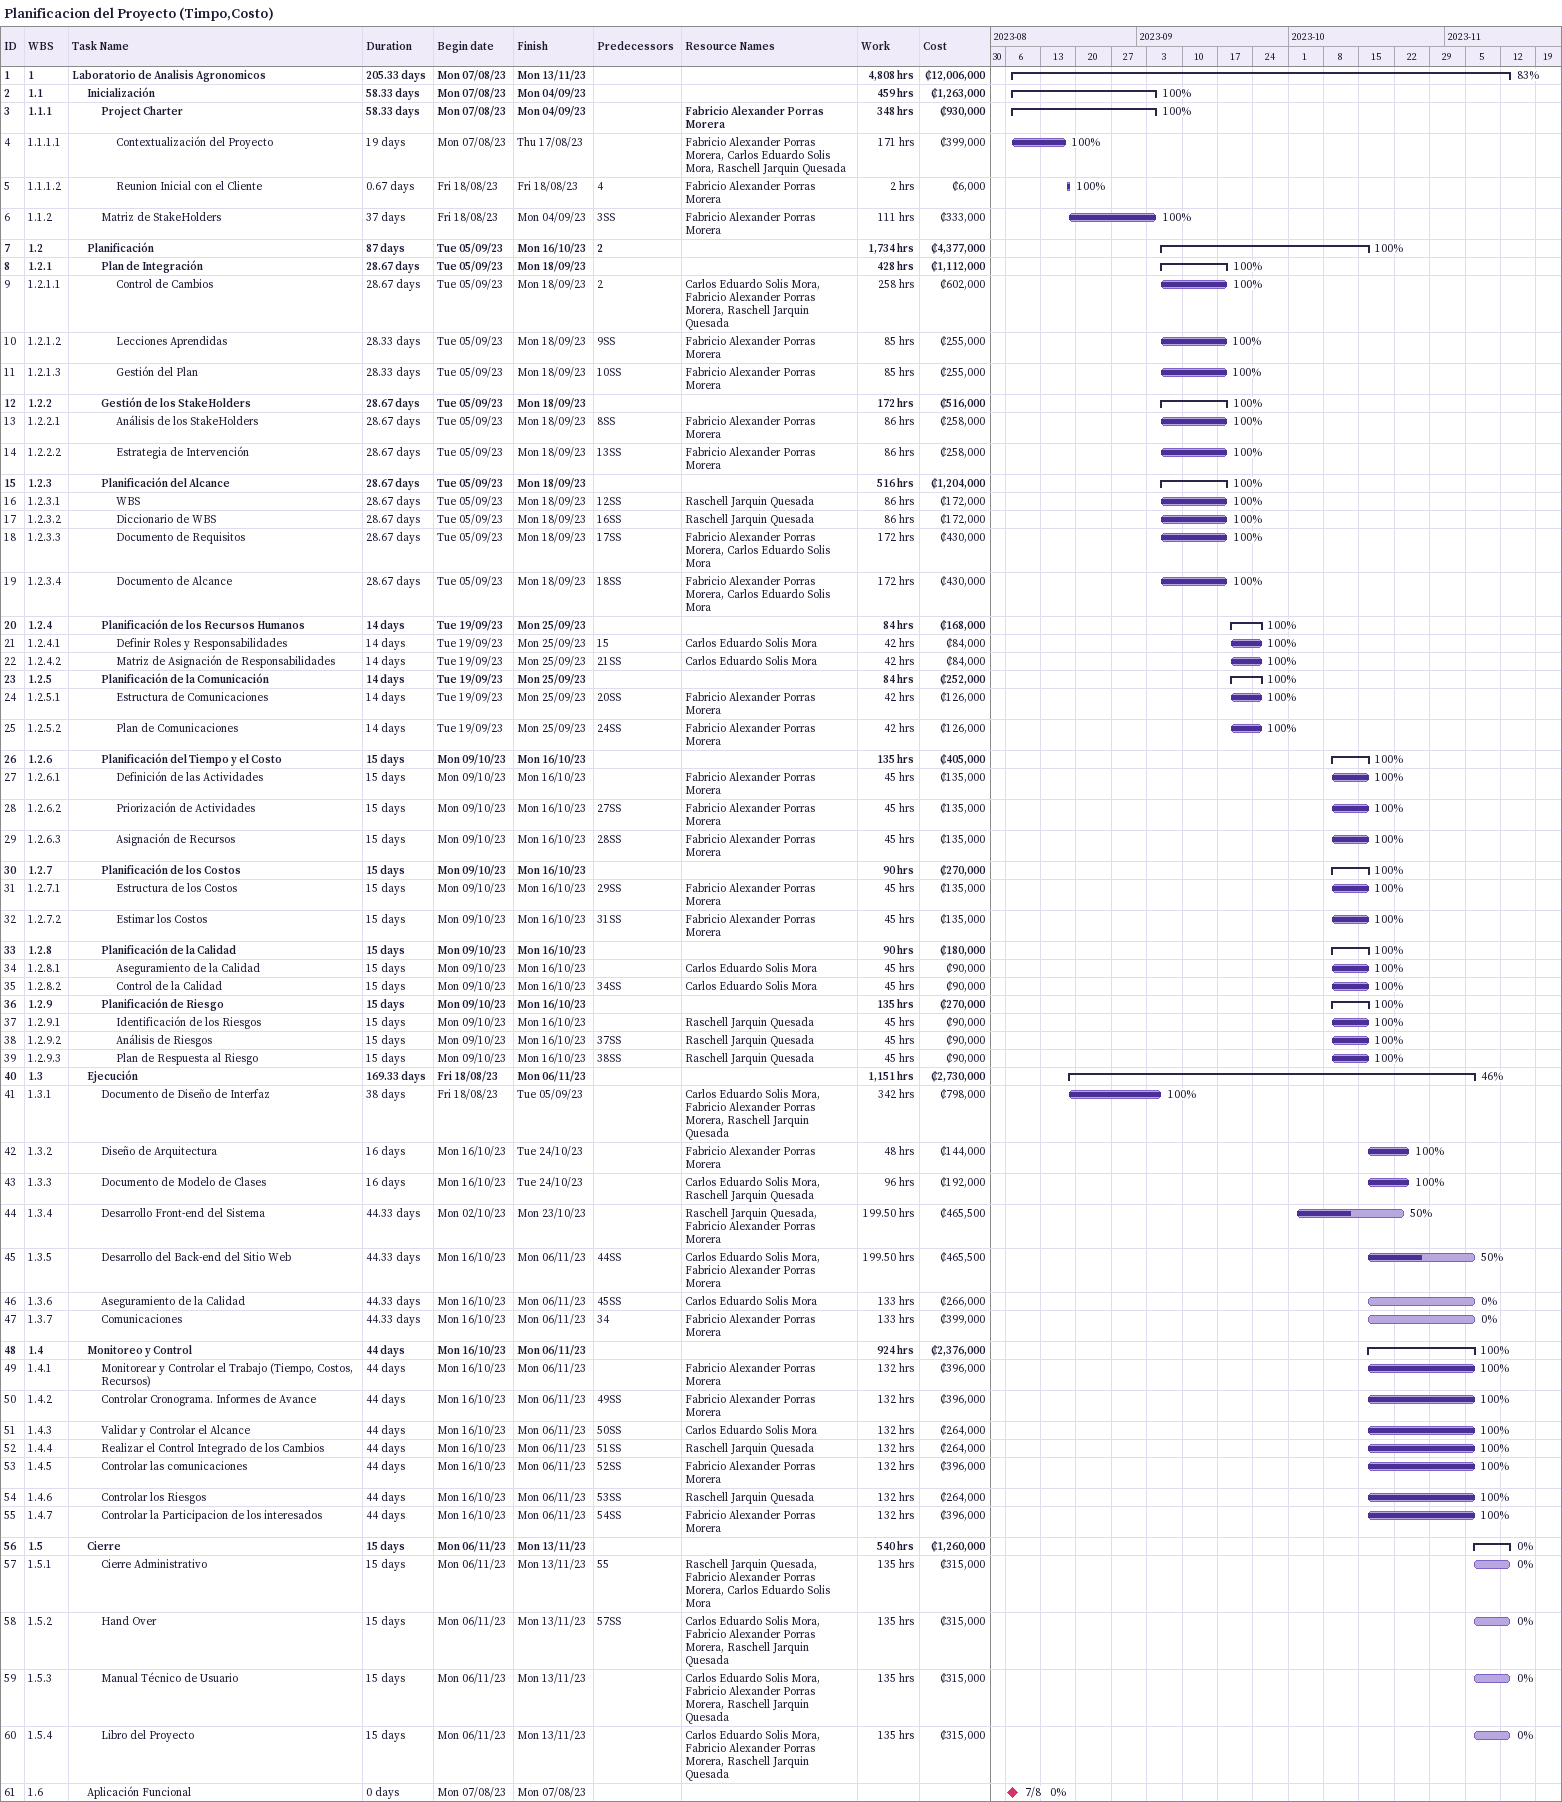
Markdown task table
Planificacion del Proyecto (Timpo,Costo)

| ID | WBS | Task | Duration | Start | Finish | Predecessors | Resources | % complete | Work (h) | Cost (₡) |
|---|---|---|---|---|---|---|---|---|---|---|
| 1 | 1 | **Laboratorio de Analisis Agronomicos** | 205.33d | 2023-08-07 | 2023-11-13 |  |  | 83 | 4808 | 12006000 |
| 2 | 1.1 | **Inicialización** | 58.33d | 2023-08-07 | 2023-09-04 |  |  | 100 | 459 | 1263000 |
| 3 | 1.1.1 | **Project Charter** | 58.33d | 2023-08-07 | 2023-09-04 |  | Fabricio Alexander Porras Morera | 100 | 348 | 930000 |
| 4 | 1.1.1.1 | Contextualización del Proyecto | 19d | 2023-08-07 | 2023-08-17 |  | Fabricio Alexander Porras Morera, Carlos Eduardo Solis Mora, Raschell Jarquin Quesada | 100 | 171 | 399000 |
| 5 | 1.1.1.2 | Reunion Inicial con el Cliente | 0.67d | 2023-08-18 | 2023-08-18 | 4 | Fabricio Alexander Porras Morera | 100 | 2 | 6000 |
| 6 | 1.1.2 | Matriz de StakeHolders | 37d | 2023-08-18 | 2023-09-04 | 3SS | Fabricio Alexander Porras Morera | 100 | 111 | 333000 |
| 7 | 1.2 | **Planificación** | 87d | 2023-09-05 | 2023-10-16 | 2 |  | 100 | 1734 | 4377000 |
| 8 | 1.2.1 | **Plan de Integración** | 28.67d | 2023-09-05 | 2023-09-18 |  |  | 100 | 428 | 1112000 |
| 9 | 1.2.1.1 | Control de Cambios | 28.67d | 2023-09-05 | 2023-09-18 | 2 | Carlos Eduardo Solis Mora, Fabricio Alexander Porras Morera, Raschell Jarquin Quesada | 100 | 258 | 602000 |
| 10 | 1.2.1.2 | Lecciones Aprendidas | 28.33d | 2023-09-05 | 2023-09-18 | 9SS | Fabricio Alexander Porras Morera | 100 | 85 | 255000 |
| 11 | 1.2.1.3 | Gestión del Plan | 28.33d | 2023-09-05 | 2023-09-18 | 10SS | Fabricio Alexander Porras Morera | 100 | 85 | 255000 |
| 12 | 1.2.2 | **Gestión de los StakeHolders** | 28.67d | 2023-09-05 | 2023-09-18 |  |  | 100 | 172 | 516000 |
| 13 | 1.2.2.1 | Análisis de los StakeHolders | 28.67d | 2023-09-05 | 2023-09-18 | 8SS | Fabricio Alexander Porras Morera | 100 | 86 | 258000 |
| 14 | 1.2.2.2 | Estrategia de Intervención | 28.67d | 2023-09-05 | 2023-09-18 | 13SS | Fabricio Alexander Porras Morera | 100 | 86 | 258000 |
| 15 | 1.2.3 | **Planificación del Alcance** | 28.67d | 2023-09-05 | 2023-09-18 |  |  | 100 | 516 | 1204000 |
| 16 | 1.2.3.1 | WBS | 28.67d | 2023-09-05 | 2023-09-18 | 12SS | Raschell Jarquin Quesada | 100 | 86 | 172000 |
| 17 | 1.2.3.2 | Diccionario de WBS | 28.67d | 2023-09-05 | 2023-09-18 | 16SS | Raschell Jarquin Quesada | 100 | 86 | 172000 |
| 18 | 1.2.3.3 | Documento de Requisitos | 28.67d | 2023-09-05 | 2023-09-18 | 17SS | Fabricio Alexander Porras Morera, Carlos Eduardo Solis Mora | 100 | 172 | 430000 |
| 19 | 1.2.3.4 | Documento de Alcance | 28.67d | 2023-09-05 | 2023-09-18 | 18SS | Fabricio Alexander Porras Morera, Carlos Eduardo Solis Mora | 100 | 172 | 430000 |
| 20 | 1.2.4 | **Planificación de los Recursos Humanos** | 14d | 2023-09-19 | 2023-09-25 |  |  | 100 | 84 | 168000 |
| 21 | 1.2.4.1 | Definir Roles y Responsabilidades | 14d | 2023-09-19 | 2023-09-25 | 15 | Carlos Eduardo Solis Mora | 100 | 42 | 84000 |
| 22 | 1.2.4.2 | Matriz de Asignación de Responsabilidades | 14d | 2023-09-19 | 2023-09-25 | 21SS | Carlos Eduardo Solis Mora | 100 | 42 | 84000 |
| 23 | 1.2.5 | **Planificación de la Comunicación** | 14d | 2023-09-19 | 2023-09-25 |  |  | 100 | 84 | 252000 |
| 24 | 1.2.5.1 | Estructura de Comunicaciones | 14d | 2023-09-19 | 2023-09-25 | 20SS | Fabricio Alexander Porras Morera | 100 | 42 | 126000 |
| 25 | 1.2.5.2 | Plan de Comunicaciones | 14d | 2023-09-19 | 2023-09-25 | 24SS | Fabricio Alexander Porras Morera | 100 | 42 | 126000 |
| 26 | 1.2.6 | **Planificación del Tiempo y el Costo** | 15d | 2023-10-09 | 2023-10-16 |  |  | 100 | 135 | 405000 |
| 27 | 1.2.6.1 | Definición de las Actividades | 15d | 2023-10-09 | 2023-10-16 |  | Fabricio Alexander Porras Morera | 100 | 45 | 135000 |
| 28 | 1.2.6.2 | Priorización de Actividades | 15d | 2023-10-09 | 2023-10-16 | 27SS | Fabricio Alexander Porras Morera | 100 | 45 | 135000 |
| 29 | 1.2.6.3 | Asignación de Recursos | 15d | 2023-10-09 | 2023-10-16 | 28SS | Fabricio Alexander Porras Morera | 100 | 45 | 135000 |
| 30 | 1.2.7 | **Planificación de los Costos** | 15d | 2023-10-09 | 2023-10-16 |  |  | 100 | 90 | 270000 |
| 31 | 1.2.7.1 | Estructura de los Costos | 15d | 2023-10-09 | 2023-10-16 | 29SS | Fabricio Alexander Porras Morera | 100 | 45 | 135000 |
| 32 | 1.2.7.2 | Estimar los Costos | 15d | 2023-10-09 | 2023-10-16 | 31SS | Fabricio Alexander Porras Morera | 100 | 45 | 135000 |
| 33 | 1.2.8 | **Planificación de la Calidad** | 15d | 2023-10-09 | 2023-10-16 |  |  | 100 | 90 | 180000 |
| 34 | 1.2.8.1 | Aseguramiento de la Calidad | 15d | 2023-10-09 | 2023-10-16 |  | Carlos Eduardo Solis Mora | 100 | 45 | 90000 |
| 35 | 1.2.8.2 | Control de la Calidad | 15d | 2023-10-09 | 2023-10-16 | 34SS | Carlos Eduardo Solis Mora | 100 | 45 | 90000 |
| 36 | 1.2.9 | **Planificación de Riesgo** | 15d | 2023-10-09 | 2023-10-16 |  |  | 100 | 135 | 270000 |
| 37 | 1.2.9.1 | Identificación de los Riesgos | 15d | 2023-10-09 | 2023-10-16 |  | Raschell Jarquin Quesada | 100 | 45 | 90000 |
| 38 | 1.2.9.2 | Análisis de Riesgos | 15d | 2023-10-09 | 2023-10-16 | 37SS | Raschell Jarquin Quesada | 100 | 45 | 90000 |
| 39 | 1.2.9.3 | Plan de Respuesta al Riesgo | 15d | 2023-10-09 | 2023-10-16 | 38SS | Raschell Jarquin Quesada | 100 | 45 | 90000 |
| 40 | 1.3 | **Ejecución** | 169.33d | 2023-08-18 | 2023-11-06 |  |  | 46 | 1151 | 2730000 |
| 41 | 1.3.1 | Documento de Diseño de Interfaz | 38d | 2023-08-18 | 2023-09-05 |  | Carlos Eduardo Solis Mora, Fabricio Alexander Porras Morera, Raschell Jarquin Quesada | 100 | 342 | 798000 |
| 42 | 1.3.2 | Diseño de Arquitectura | 16d | 2023-10-16 | 2023-10-24 |  | Fabricio Alexander Porras Morera | 100 | 48 | 144000 |
| 43 | 1.3.3 | Documento de Modelo de Clases | 16d | 2023-10-16 | 2023-10-24 |  | Carlos Eduardo Solis Mora, Raschell Jarquin Quesada | 100 | 96 | 192000 |
| 44 | 1.3.4 | Desarrollo Front-end del Sistema | 44.33d | 2023-10-02 | 2023-10-23 |  | Raschell Jarquin Quesada, Fabricio Alexander Porras Morera | 50 | 199.50 | 465500 |
| 45 | 1.3.5 | Desarrollo del Back-end del Sitio Web | 44.33d | 2023-10-16 | 2023-11-06 | 44SS | Carlos Eduardo Solis Mora, Fabricio Alexander Porras Morera | 50 | 199.50 | 465500 |
| 46 | 1.3.6 | Aseguramiento de la Calidad | 44.33d | 2023-10-16 | 2023-11-06 | 45SS | Carlos Eduardo Solis Mora | 0 | 133 | 266000 |
| 47 | 1.3.7 | Comunicaciones | 44.33d | 2023-10-16 | 2023-11-06 | 34 | Fabricio Alexander Porras Morera | 0 | 133 | 399000 |
| 48 | 1.4 | **Monitoreo y Control** | 44d | 2023-10-16 | 2023-11-06 |  |  | 100 | 924 | 2376000 |
| 49 | 1.4.1 | Monitorear y Controlar el Trabajo (Tiempo, Costos, Recursos) | 44d | 2023-10-16 | 2023-11-06 |  | Fabricio Alexander Porras Morera | 100 | 132 | 396000 |
| 50 | 1.4.2 | Controlar Cronograma. Informes de Avance | 44d | 2023-10-16 | 2023-11-06 | 49SS | Fabricio Alexander Porras Morera | 100 | 132 | 396000 |
| 51 | 1.4.3 | Validar y Controlar el Alcance | 44d | 2023-10-16 | 2023-11-06 | 50SS | Carlos Eduardo Solis Mora | 100 | 132 | 264000 |
| 52 | 1.4.4 | Realizar el Control Integrado de los Cambios | 44d | 2023-10-16 | 2023-11-06 | 51SS | Raschell Jarquin Quesada | 100 | 132 | 264000 |
| 53 | 1.4.5 | Controlar las comunicaciones | 44d | 2023-10-16 | 2023-11-06 | 52SS | Fabricio Alexander Porras Morera | 100 | 132 | 396000 |
| 54 | 1.4.6 | Controlar los Riesgos | 44d | 2023-10-16 | 2023-11-06 | 53SS | Raschell Jarquin Quesada | 100 | 132 | 264000 |
| 55 | 1.4.7 | Controlar la Participacion de los interesados | 44d | 2023-10-16 | 2023-11-06 | 54SS | Fabricio Alexander Porras Morera | 100 | 132 | 396000 |
| 56 | 1.5 | **Cierre** | 15d | 2023-11-06 | 2023-11-13 |  |  | 0 | 540 | 1260000 |
| 57 | 1.5.1 | Cierre Administrativo | 15d | 2023-11-06 | 2023-11-13 | 55 | Raschell Jarquin Quesada, Fabricio Alexander Porras Morera, Carlos Eduardo Solis Mora | 0 | 135 | 315000 |
| 58 | 1.5.2 | Hand Over | 15d | 2023-11-06 | 2023-11-13 | 57SS | Carlos Eduardo Solis Mora, Fabricio Alexander Porras Morera, Raschell Jarquin Quesada | 0 | 135 | 315000 |
| 59 | 1.5.3 | Manual Técnico de Usuario | 15d | 2023-11-06 | 2023-11-13 |  | Carlos Eduardo Solis Mora, Fabricio Alexander Porras Morera, Raschell Jarquin Quesada | 0 | 135 | 315000 |
| 60 | 1.5.4 | Libro del Proyecto | 15d | 2023-11-06 | 2023-11-13 |  | Carlos Eduardo Solis Mora, Fabricio Alexander Porras Morera, Raschell Jarquin Quesada | 0 | 135 | 315000 |
| 61 | 1.6 | Aplicación Funcional | 0d | 2023-08-07 | 2023-08-07 |  |  | 0 |  |  |
